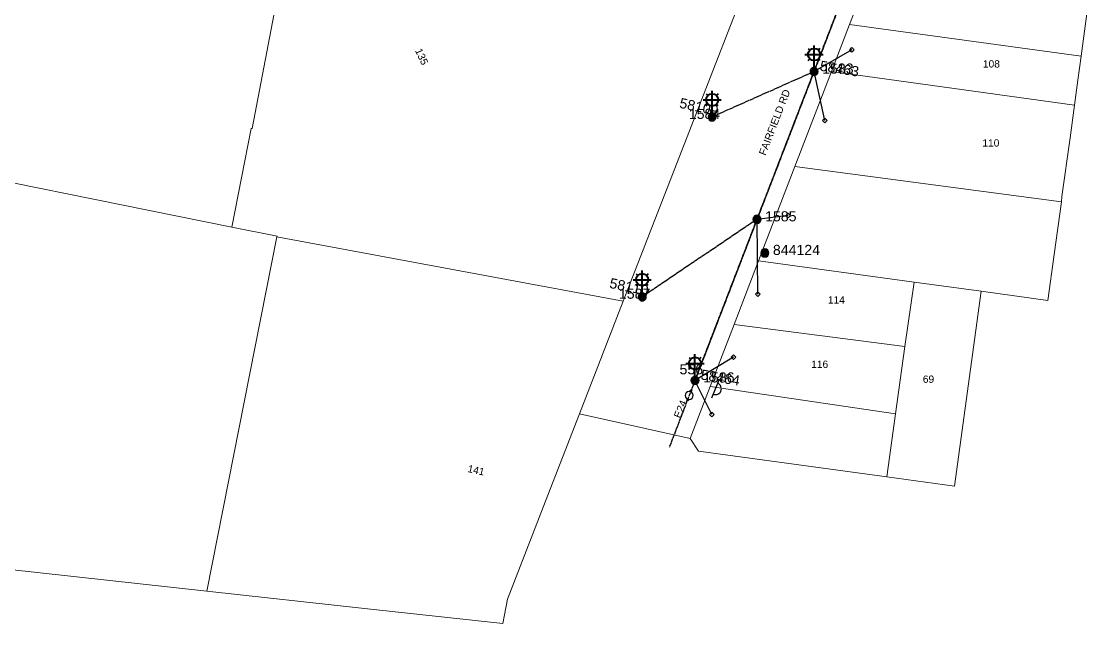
# Model space of a CAD drawing. Header units: metres. Extents: x 309024 to 312074, y 6251331 to 6253790.
# Drawn here: x 311155.7 to 311419.3, y 6252357 to 6252505.9 of the extents above; entities that cross this region are included whole.
import ezdxf
from ezdxf.enums import TextEntityAlignment as Align

# ---------------------------------------------------------------- set-up
doc = ezdxf.new("R2010")
doc.units = ezdxf.units.M
doc.linetypes.add('Cable Exist OH', pattern=[1, 1, 0])
doc.layers.get('0').update_dxf_attribs({"color": 6})
for name, color, linetype, lineweight in [('Cadastre Buildings_SP_EXT', 9, 'Continuous', 5), ('Cadastre Land Parcels_SP_EXT', 9, 'Continuous', 5), ('Cadastre Roads_SP_EXT', 9, 'Continuous', 5)]:
    doc.layers.add(name, color=color, linetype=linetype, lineweight=lineweight)
for name, color, linetype in [('Equip_SP_HV_EXT', 7, 'Continuous'), ('Equip_SP_LV_EXT', 7, 'Continuous'), ('Equip_SP_SL_EXT', 7, 'Continuous'), ('Mains_HV_EXT', 7, 'Continuous'), ('Mains_LV_EXT', 7, 'Continuous'), ('Mains_SL_EXT', 7, 'Continuous'), ('Services_SP_EXT', 7, 'Continuous'), ('SupportsOH_SP_TR_HV_LV_SL_EXT', 7, 'Continuous')]:
    doc.layers.add(name, color=color, linetype=linetype)
doc.layers.get('0').freeze()
doc.styles.add('iecARIAL', font='arial.ttf', dxfattribs={"height": 2})
doc.styles.add('POLE_LABEL', font='arial.ttf')
doc.styles.get("Standard").update_dxf_attribs({"font": 'arial.ttf'})

# ---------------------------------------------------------------- blocks, each defined once
blk = doc.blocks.new('LV_OH_LINKS_OPEN_EXT')
for p, q in [((-0.17, 4.97), (-0.17, 5.46)), ((0.17, 4.97), (0.17, 5.46)), ((-0.17, 3), (-0.17, 2.5)), ((0.17, 3), (0.17, 2.5))]:
    blk.add_line(p, q)
blk.add_lwpolyline([(0, 2.99, 1), (0, 4.98, 1)], format="xyb", close=True)
at = {"flags": 9}
for tag, p in [('ACTUAL_STATUS', (0, 0)), ('CONSTRUCTED_VOLTAGE', (0, -0.2)), ('OPERATING_VOLTAGE', (0, -0.6)), ('ORIENTATION', (0, -0.8)), ('OWNED_BY', (0, -1)), ('STATE', (0, -1.2)), ('SWITCH_TYPE', (0, -1.4)), ('NO_PHASES', (0, -0.4)), ('USAGE', (0, -1.6)), ('LEGEND', (0, -1.8)), ('NOTES', (0, -2))]:
    blk.add_attdef(tag, text='', height=0.2, dxfattribs=at).set_placement(p, align=Align.MIDDLE_LEFT)
at = {"flags": 1}
blk.add_attdef('Z', (0, 0), '', height=0.2, dxfattribs=at)
blk = doc.blocks.new('SL_LANTERN_EXT')
at = {"lineweight": 40}
for p, q in [((-1.46, 5.68), (-1.06, 5.28)), ((0, 1.97), (0, 6.47)), ((1.46, 5.68), (1.06, 5.28)), ((-2.25, 4.22), (2.25, 4.22)), ((-1.46, 2.76), (-1.06, 3.16)), ((0, 0), (0, 2.72)), ((1.46, 2.76), (1.06, 3.16))]:
    blk.add_line(p, q, dxfattribs=at)
blk.add_circle((0, 4.22), 1.5, dxfattribs=at)
at = {"style": 'iecARIAL', "flags": 8}
blk.add_attdef('ASSET_NUM', (1.5, 1.5), '', height=2.5, dxfattribs=at)
for tag, p, height, flags in [('OPERATING_VOLTAGE', (0.98, -1.65), 0.2, 9), ('ORIENTATION', (0.98, -1.85), 0.2, 9), ('OWNED_BY', (0.98, -2.05), 0.2, 9), ('STATE', (0.98, -2.25), 0.2, 9), ('CONSTRUCTED_VOLTAGE', (0.98, -0.65), 0.2, 9), ('CONTROL_TYPE', (0.98, -0.85), 0.2, 9), ('LANTERN_PURPOSE', (0.98, -1.05), 0.2, 9), ('LANTERN_TYPE', (0.98, -1.25), 0.2, 9), ('NO_PHASES', (0.98, -1.45), 0.2, 9), ('USAGE', (0.98, -2.45), 0.2, 9), ('CEXIST', (0.98, -2.65), 0.2, 9), ('LNUMBER', (2.18, -3.25), 2.5, 8), ('CNEW', (0.98, -2.85), 0.2, 9), ('CNUMBER', (0.98, -3.05), 0.2, 9), ('CREMOVE', (0.98, -3.25), 0.2, 9), ('CREPLACE', (0.98, -3.45), 0.2, 9), ('LKINGHEIGHT', (0.98, -3.65), 0.2, 9), ('LBRACKET', (0.98, -3.85), 0.2, 9), ('LBRACKETVOCAB', (0.98, -4.05), 0.2, 9), ('LCATEGORY', (0.98, -4.25), 0.2, 9), ('LCHARGE1', (0.98, -4.45), 0.2, 9), ('LCHARGE1PERCENT', (0.98, -4.65), 0.2, 9), ('LCHARGE2', (0.98, -4.85), 0.2, 9), ('LCHARGE2PERCENT', (0.98, -5.05), 0.2, 9), ('LCHARGE3', (0.98, -5.25), 0.2, 9), ('LCHARGE3PERCENT', (0.98, -5.45), 0.2, 9), ('LEXIST', (0.98, -5.65), 0.2, 9), ('LLAMP', (0.98, -5.85), 0.2, 9), ('LLAMPVOCAB', (0.98, -6.05), 0.2, 9), ('LMAST', (0.98, -6.25), 0.2, 9), ('LMASTVOCAB', (0.98, -6.45), 0.2, 9), ('LNEW', (0.98, -6.65), 0.2, 9), ('LANTNUMBER', (0.98, -6.85), 0.2, 9), ('LOUTREACH', (0.98, -7.25), 0.2, 9), ('LOUTREACHVOCAB', (0.98, -7.45), 0.2, 9), ('LRATECODE', (0.98, -7.65), 0.2, 9), ('LREMOVE', (0.98, -7.85), 0.2, 9), ('LREPLACE', (0.98, -8.05), 0.2, 9), ('STREETNAME', (0.98, -9.25), 0.2, 9), ('SUBURB', (0.98, -9.45), 0.2, 1), ('LTYPE', (0.98, -8.25), 0.2, 9), ('LTYPEVOCAB', (0.98, -8.45), 0.2, 9), ('LEGEND', (0.98, -8.65), 0.2, 9), ('LOCATION', (0.98, -8.85), 0.2, 9), ('NOTES', (0.98, -9.05), 0.2, 9)]:
    blk.add_attdef(tag, p, '', height=height, dxfattribs=dict(flags=flags))
blk = doc.blocks.new('CCP_EXT')
at = {"flags": 9}
blk.add_attdef('NOTES', text='', height=0.2, dxfattribs=at).set_placement((0, -2), align=Align.MIDDLE_LEFT)
blk.add_wipeout([(0, 0.57), (0.57, 0), (0, -0.57), (-0.57, 0)])
blk.add_lwpolyline([(-0.57, 0), (0, 0.57), (0.57, 0), (0, -0.57), (-0.57, 0)])
at = {"flags": 1}
blk.add_attdef('Z', (0, 0), '', height=0.2, dxfattribs=at)
at = {"flags": 9}
for tag, p in [('CCP_TYPE', (0, 0)), ('CONSTRUCTED_VOLTAGE', (0, -0.2)), ('OPERATING_VOLTAGE', (0, -0.6)), ('ORIENTATION', (0, -0.8)), ('OWNED_BY', (0, -1)), ('STATE', (0, -1.8)), ('NO_PHASES', (0, -0.4)), ('USAGE', (0, -1.2)), ('LEGEND', (0, -1.4)), ('LIFE_SUPPORT', (0, -1.6))]:
    blk.add_attdef(tag, text='', height=0.2, dxfattribs=at).set_placement(p, align=Align.MIDDLE_LEFT)
blk = doc.blocks.new('POLE_EXT')
blk.add_hatch(color=256).paths.add_polyline_path([(-1, 0, 1), (1, 0, 1)])
blk.add_lwpolyline([(-1, 0, 1), (1, 0, 1)], format="xyb", close=True)
for tag, height, flags, p in [('pNumber', 2.5, 8, (-17.84, 2.07)), ('OWNED_BY', 0.2, 9, (1.35, -0.4)), ('SPECIAL_USE', 0.2, 9, (1.35, -0.8)), ('STATE', 0.2, 9, (1.35, -1)), ('cLV', 0.2, 9, (1.35, -1.4)), ('hDepth', 0.2, 9, (1.35, -1.6)), ('hDia', 0.2, 9, (1.35, -1.8)), ('cHV', 0.2, 9, (1.35, -2)), ('PARENT', 0.2, 9, (1.35, -0.6)), ('USAGE', 0.2, 9, (1.35, -1.2)), ('LBRACKET', 0.2, 9, (1.35, -2.2)), ('LExisting', 0.2, 9, (1.35, -2.4)), ('LANTNUMBER', 0.2, 9, (1.35, -2.6)), ('cLinedev', 0.2, 9, (1.35, -3.4)), ('pExisting', 0.2, 9, (1.35, -3.8)), ('pFooting', 0.2, 9, (1.35, -4.4)), ('pNew', 0.2, 9, (1.35, -4.6)), ('pRelocate', 0.2, 9, (1.35, -5)), ('pRemove', 0.2, 9, (1.35, -5.2)), ('LOther', 0.2, 9, (1.35, -2.8)), ('LRemove', 0.2, 9, (1.35, -3)), ('LEGEND', 0.2, 9, (1.35, -3.2)), ('LOCATION', 0.2, 9, (1.35, -3.6)), ('PFNUMBER', 0.2, 9, (1.35, -4)), ('NEWPFNUMBER', 0.2, 9, (1.35, -4.2)), ('pReplace', 0.2, 9, (1.35, -5.4)), ('pStay', 0.2, 9, (1.35, -5.6)), ('pType', 0.2, 9, (1.35, -5.8)), ('cspan', 0.2, 9, (1.35, -6)), ('STREETNAME', 0.2, 9, (1.35, -6.2)), ('SUBURB', 0.2, 9, (1.35, -6.4)), ('OPERATED_BY', 0.2, 9, (1.36, -7.01)), ('NOTES', 0.2, 9, (1.35, -6.6)), ('MAINTAINED_BY', 0.2, 9, (1.36, -6.81))]:
    blk.add_attdef(tag, text='', height=height, dxfattribs=dict(flags=flags)).set_placement(p, align=Align.MIDDLE_LEFT)
at = {"style": 'POLE_LABEL'}
for tag, height, flags, p in [('ASSET_NUM', 2.5, 8, (2, 2)), ('STRUCTURE_PLANT_NUMBER', 0.2, 9, (1.35, 0.03)), ('STREET_CODE', 0.2, 9, (1.35, -0.2))]:
    blk.add_attdef(tag, text='', height=height, dxfattribs=dict(at, flags=flags)).set_placement(p, align=Align.MIDDLE_LEFT)
at = {"flags": 1}
blk.add_attdef('Z', (1.35, -7.33), '', height=0.2, dxfattribs=at)
blk = doc.blocks.new('HV_USL_CLOSED_EXT')
blk.add_line((2.4, 5.5), (-2.4, 5.5))
blk.add_lwpolyline([(1.44, 5.5, 0.414214), (0, 6.94, 0.414214), (-1.44, 5.5)], format="xyb")
for tag, height, flags, p in [('ASSET_NUM', 2.5, 8, (2, 2)), ('STREET_CODE', 0.2, 9, (1.5, 0)), ('ACTUAL_STATUS', 0.2, 9, (1.5, -0.2)), ('CONSTRUCTED_VOLTAGE', 0.2, 9, (1.5, -0.4)), ('OPERATING_VOLTAGE', 0.2, 9, (1.5, -0.8)), ('ORIENTATION', 0.2, 9, (1.5, -1)), ('OWNED_BY', 0.2, 9, (1.5, -1.2)), ('OPERATED_BY', 0.2, 9, (1.5, -1.4)), ('STATE', 0.2, 9, (1.5, -1.8)), ('SWITCH_TYPE', 0.2, 9, (1.5, -2)), ('NO_PHASES', 0.2, 9, (1.5, -0.6)), ('MAINTAINED_BY', 0.2, 9, (1.5, -1.6)), ('USAGE', 0.2, 9, (1.5, -2.2)), ('LEGEND', 0.2, 9, (1.5, -2.4)), ('LOCATION', 0.2, 9, (1.5, -2.6)), ('STREETNAME', 0.2, 9, (1.5, -2.8)), ('SUBURB', 0.2, 9, (1.5, -3)), ('Z', 0.2, 1, (1.5, -3.6)), ('NOTES', 0.2, 9, (1.5, -3.2)), ('LABEL_ALIGNMENT', 0.2, 9, (1.5, -3.4))]:
    blk.add_attdef(tag, text='', height=height, dxfattribs=dict(flags=flags)).set_placement(p, align=Align.MIDDLE_LEFT)

msp = doc.modelspace()

# ---------------------------------------------------------------- linework, layer by layer
at = {"layer": 'Cadastre Buildings_SP_EXT', "linetype": 'Continuous'}
msp.add_lwpolyline([(311235.99, 6252570.93), (311204.91, 6252577.18), (311183.89, 6252581.15), (311145.72, 6252588.42), (311135.66, 6252543.66), (311130.42, 6252520.17), (311125.08, 6252496.34), (311120.35, 6252475.64), (311119.69, 6252472.8), (311207.73, 6252454.99), (311212.52, 6252479.44), (311212.77, 6252479.4), (311229.28, 6252566.08), (311235.99, 6252570.93)], close=True, dxfattribs=at)
at = {"layer": 'Cadastre Land Parcels_SP_EXT', "linetype": 'Continuous'}
for points in [[(311343.01, 6252550.3), (311235.99, 6252570.93), (311229.28, 6252566.08), (311212.77, 6252479.4), (311212.52, 6252479.44), (311207.73, 6252454.99), (311218.93, 6252452.81), (311218.89, 6252452.59), (311304.48, 6252436.7), (311346.07, 6252543.7), (311343.01, 6252550.3)], [(311419.28, 6252509.61), (311364.9, 6252516.78), (311360.4, 6252505.09), (311417.69, 6252497.27), (311419.28, 6252509.61)], [(311416.84, 6252491.37), (311417.69, 6252497.27), (311360.4, 6252505.09), (311355.94, 6252493.48), (311416.02, 6252485.18), (311416.84, 6252491.37)], [(311416.02, 6252485.18), (311355.94, 6252493.48), (311346.91, 6252470.03), (311412.81, 6252461.26), (311412.93, 6252462.57), (311414.91, 6252477.11), (311416.02, 6252485.18)], [(311207.73, 6252454.99), (311119.69, 6252472.8), (311112.2, 6252439.54), (310900.3, 6252464.99), (310886.13, 6252399.74), (311201.53, 6252365.04), (311218.89, 6252452.59), (311218.93, 6252452.81), (311207.73, 6252454.99)], [(311201.53, 6252365.04), (311240.52, 6252360.75), (311274.74, 6252357), (311275.89, 6252363.02), (311285.3, 6252387.26), (311293.7, 6252408.89), (311297.81, 6252419.46), (311304.48, 6252436.7), (311218.89, 6252452.59), (311201.53, 6252365.04)], [(311376.36, 6252441.43), (311337.92, 6252446.69), (311331.86, 6252430.96), (311374.12, 6252425.48), (311376.36, 6252441.43)], [(311392.94, 6252439.17), (311376.36, 6252441.43), (311374.12, 6252425.48), (311371.81, 6252408.87), (311369.62, 6252393.29), (311386.36, 6252391.02), (311392.94, 6252439.17)], [(311374.12, 6252425.48), (311331.86, 6252430.96), (311325.95, 6252415.6), (311371.81, 6252408.87), (311374.12, 6252425.48)]]:
    msp.add_lwpolyline(points, close=True, dxfattribs=at)
at = {"layer": 'Mains_HV_EXT', "linetype": 'Cable Exist OH'}
msp.add_lwpolyline([(311322.21, 6252417.13), (311315.88, 6252400.67)], dxfattribs=at)
at = {"layer": 'Mains_LV_EXT', "linetype": 'Cable Exist OH'}
msp.add_lwpolyline([(311322.21, 6252417.13), (311315.88, 6252400.67)], dxfattribs=at)
at = {"layer": 'Mains_SL_EXT', "linetype": 'Cable Exist OH'}
for points in [[(311351.64, 6252493.47), (311326.45, 6252482.26)], [(311322.21, 6252417.13), (311315.88, 6252400.67)]]:
    msp.add_lwpolyline(points, dxfattribs=at)

# ---------------------------------------------------------------- block references
at = {"layer": 'Equip_SP_HV_EXT'}
ref = msp.add_blockref('HV_USL_CLOSED_EXT', (311322.21, 6252417.13), dxfattribs=dict(at, rotation=247.7916543753979))
ref.add_attrib('ASSET_NUM', '556', dxfattribs={"layer": '0', "height": 2.5}).set_placement((311324.22, 6252417.88), align=Align.BOTTOM_RIGHT)
at = {"layer": 'Equip_SP_LV_EXT', "rotation": 158.9969909467765}
msp.add_blockref('LV_OH_LINKS_OPEN_EXT', (311322.21, 6252417.13), dxfattribs=at)
at = {"layer": 'Equip_SP_SL_EXT'}
ref = msp.add_blockref('SL_LANTERN_EXT', (311351.64, 6252493.47), dxfattribs=at)
ref.add_attrib('ASSET_NUM', '58463', dxfattribs={"layer": '0', "height": 2.5, "rotation": 351.0206, "style": 'iecARIAL'}).set_placement((311353.14, 6252494.97), align=Align.MIDDLE_LEFT)
ref = msp.add_blockref('SL_LANTERN_EXT', (311326.45, 6252482.26), dxfattribs=at)
ref.add_attrib('ASSET_NUM', '58109', dxfattribs={"layer": '0', "height": 2.5, "rotation": 347.9564, "style": 'iecARIAL'}).set_placement((311327.95, 6252483.76), align=Align.MIDDLE_RIGHT)
ref = msp.add_blockref('SL_LANTERN_EXT', (311309.17, 6252437.81), dxfattribs=at)
ref.add_attrib('ASSET_NUM', '58110', dxfattribs={"layer": '0', "height": 2.5, "rotation": 348.405, "style": 'iecARIAL'}).set_placement((311310.67, 6252439.31), align=Align.MIDDLE_RIGHT)
ref = msp.add_blockref('SL_LANTERN_EXT', (311322.21, 6252417.13), dxfattribs=at)
ref.add_attrib('ASSET_NUM', '58464', dxfattribs={"layer": '0', "height": 2.5, "rotation": 350.5337, "style": 'iecARIAL'}).set_placement((311323.71, 6252418.63), align=Align.MIDDLE_LEFT)
at = {"layer": 'SupportsOH_SP_TR_HV_LV_SL_EXT'}
ref = msp.add_blockref('POLE_EXT', (311351.64, 6252493.47), dxfattribs=at)
ref.add_attrib('ASSET_NUM', '1583', dxfattribs={"layer": '0', "height": 2.5, "style": 'POLE_LABEL'}).set_placement((311353.65, 6252494.22), align=Align.MIDDLE_LEFT)
ref = msp.add_blockref('POLE_EXT', (311326.45, 6252482.26), dxfattribs=dict(at, rotation=359.9417765745329))
ref.add_attrib('ASSET_NUM', '1584', dxfattribs={"layer": '0', "height": 2.5, "rotation": 359.9419, "style": 'POLE_LABEL'}).set_placement((311328.45, 6252483.01), align=Align.MIDDLE_RIGHT)
ref = msp.add_blockref('POLE_EXT', (311339.47, 6252448.64), dxfattribs=at)
ref.add_attrib('ASSET_NUM', '844124', dxfattribs={"layer": '0', "height": 2.5, "style": 'POLE_LABEL'}).set_placement((311341.47, 6252449.39), align=Align.MIDDLE_LEFT)
ref = msp.add_blockref('POLE_EXT', (311309.17, 6252437.81), dxfattribs=dict(at, rotation=0.02350945873671154))
ref.add_attrib('ASSET_NUM', '1587', dxfattribs={"layer": '0', "height": 2.5, "rotation": 359.9552, "style": 'POLE_LABEL'}).set_placement((311311.17, 6252438.56), align=Align.MIDDLE_RIGHT)
ref = msp.add_blockref('POLE_EXT', (311322.21, 6252417.13), dxfattribs=at)
ref.add_attrib('ASSET_NUM', '1586', dxfattribs={"layer": '0', "height": 2.5, "style": 'POLE_LABEL'}).set_placement((311324.22, 6252417.88), align=Align.MIDDLE_LEFT)

# ---------------------------------------------------------------- texts
at = {"layer": 'Cadastre Land Parcels_SP_EXT'}
for s, rotation, p in [('135', 294.9, (311252.97, 6252498.69)), ('141', 347.288, (311265.87, 6252394.52))]:
    msp.add_text(s, height=1.8, rotation=rotation, dxfattribs=at).set_placement(p)
for s, p in [('108', (311393.38, 6252494.48)), ('110', (311393.25, 6252474.94)), ('114', (311355.06, 6252436.14)), ('116', (311350.94, 6252420.23)), ('69', (311378.53, 6252416.54))]:
    msp.add_text(s, height=1.8, dxfattribs=at).set_placement(p)
at = {"layer": 'Cadastre Roads_SP_EXT'}
msp.add_text('FAIRFIELD RD', height=1.8, rotation=68.8628, dxfattribs=at).set_placement((311339.61, 6252472.6))
at = {"layer": 'Mains_LV_EXT'}
msp.add_text('E24', height=1.8, rotation=67.8471, dxfattribs=at).set_placement((311318.56, 6252407.63))

# ---------------------------------------------------------------- next in the draw order: block references
at = {"layer": 'Services_SP_EXT'}
for p in [(311361.02, 6252498.86), (311354.31, 6252481.39), (311345.26, 6252457.91), (311337.75, 6252438.42), (311331.76, 6252422.85), (311326.35, 6252408.68)]:
    msp.add_blockref('CCP_EXT', p, dxfattribs=at)

# ---------------------------------------------------------------- next in the draw order: linework, layer by layer
at = {"layer": 'Cadastre Buildings_SP_EXT', "linetype": 'Continuous'}
for points in [[(311410.99, 6252448.29), (311412.81, 6252461.26), (311346.91, 6252470.03), (311337.92, 6252446.69), (311376.36, 6252441.43), (311392.94, 6252439.17), (311409.45, 6252436.92), (311410.99, 6252448.29)], [(311371.81, 6252408.87), (311325.95, 6252415.6), (311321.02, 6252402.79), (311323.05, 6252399.61), (311369.62, 6252393.29), (311371.81, 6252408.87)]]:
    msp.add_lwpolyline(points, close=True, dxfattribs=at)
at = {"layer": 'Cadastre Roads_SP_EXT', "linetype": 'Continuous'}
msp.add_lwpolyline([(311377.13, 6252539.92), (311359, 6252542.13), (311346.07, 6252543.7), (311304.48, 6252436.7), (311297.81, 6252419.46), (311293.7, 6252408.89), (311309.57, 6252405.34), (311321.02, 6252402.79), (311325.95, 6252415.6), (311331.86, 6252430.96), (311337.92, 6252446.69), (311346.91, 6252470.03), (311355.94, 6252493.48), (311360.4, 6252505.09), (311364.9, 6252516.78), (311369.38, 6252528.43), (311371.36, 6252528.15), (311377.13, 6252539.92)], close=True, dxfattribs=at)
at = {"layer": 'Mains_HV_EXT', "linetype": 'Cable Exist OH'}
msp.add_lwpolyline([(311372.47, 6252547.71), (311322.21, 6252417.13)], dxfattribs=at)
at = {"layer": 'Mains_LV_EXT', "linetype": 'Cable Exist OH'}
for points in [[(311361.17, 6252518.22), (311351.64, 6252493.47)], [(311351.64, 6252493.47), (311337.54, 6252456.94)], [(311337.54, 6252456.94), (311322.21, 6252417.13)]]:
    msp.add_lwpolyline(points, dxfattribs=at)
at = {"layer": 'Mains_SL_EXT', "linetype": 'Cable Exist OH'}
for points in [[(311351.64, 6252493.47), (311361.17, 6252518.22)], [(311337.54, 6252456.94), (311351.64, 6252493.47)], [(311337.54, 6252456.94), (311309.17, 6252437.81)], [(311322.21, 6252417.13), (311337.54, 6252456.94)]]:
    msp.add_lwpolyline(points, dxfattribs=at)
at = {"layer": 'Services_SP_EXT'}
for points in [[(311361.02, 6252498.86), (311351.64, 6252493.47)], [(311354.31, 6252481.39), (311351.64, 6252493.47)], [(311345.26, 6252457.91), (311337.54, 6252456.94)], [(311337.75, 6252438.42), (311337.54, 6252456.94)], [(311331.76, 6252422.85), (311322.21, 6252417.13)], [(311326.35, 6252408.68), (311322.21, 6252417.13)]]:
    msp.add_lwpolyline(points, dxfattribs=at)

# ---------------------------------------------------------------- next in the draw order: block references
at = {"layer": 'SupportsOH_SP_TR_HV_LV_SL_EXT'}
ref = msp.add_blockref('POLE_EXT', (311337.54, 6252456.94), dxfattribs=dict(at, rotation=0.04181682447637056))
ref.add_attrib('ASSET_NUM', '1585', dxfattribs={"layer": '0', "height": 2.5, "rotation": 0.0561, "style": 'POLE_LABEL'}).set_placement((311339.54, 6252457.69), align=Align.MIDDLE_LEFT)

doc.saveas('drawing.dxf')
